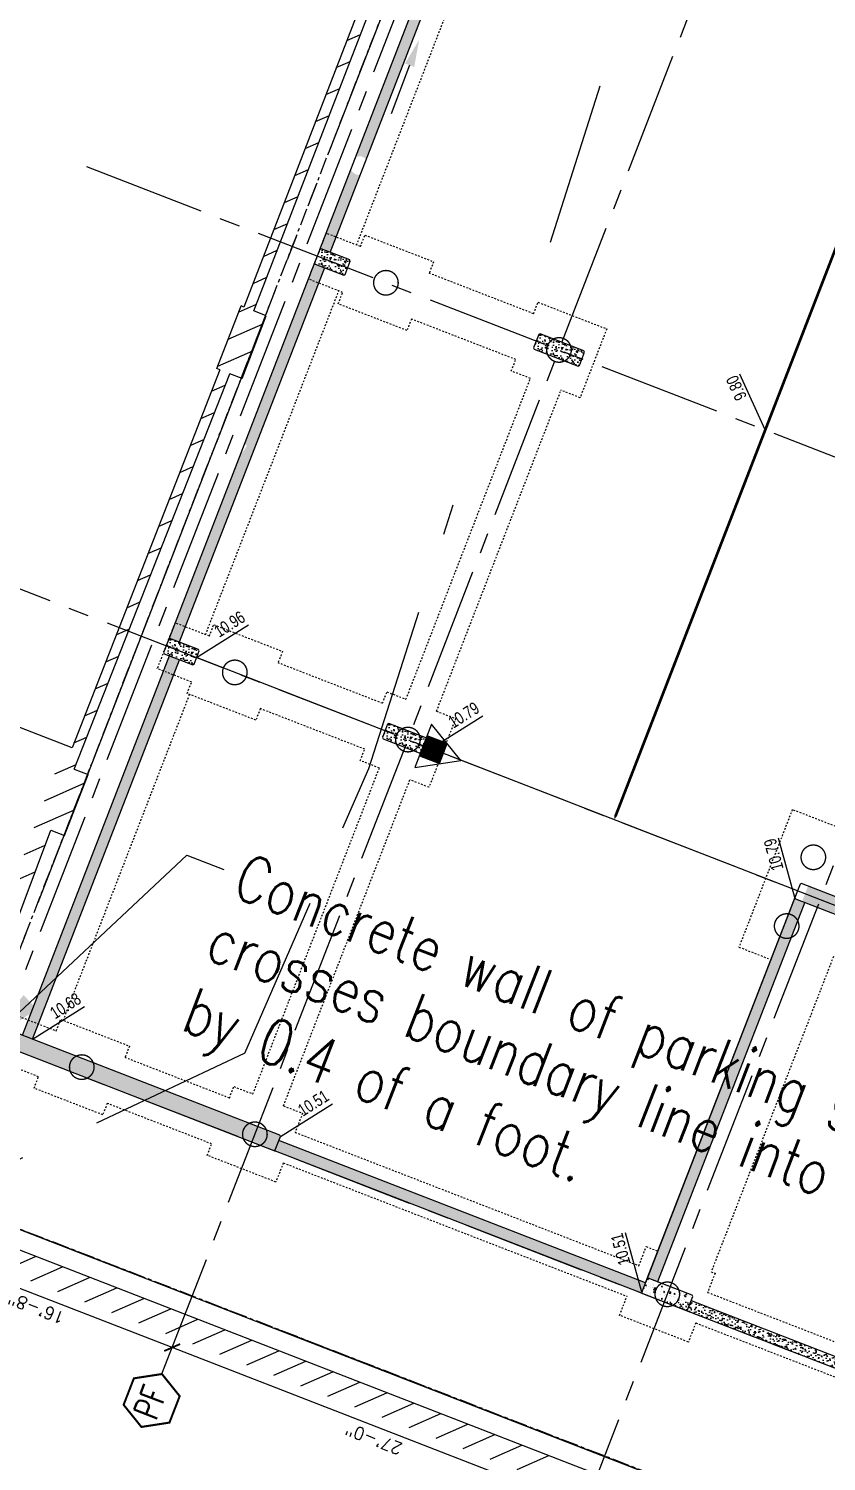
# Model space of a CAD drawing. Header units: feet. Extents: x 308 to 1449, y -4548 to -3843.
# Drawn here: x 829.9 to 878.6, y -4497.5 to -4410.1 of the extents above; entities that cross this region are included whole.
import ezdxf

# ---------------------------------------------------------------- set-up
doc = ezdxf.new("R2010")
doc.units = ezdxf.units.FT
doc.header["$LTSCALE"] = 10
doc.header["$MEASUREMENT"] = 0
for name, pattern in [('CENTER', [2, 1.25, -0.25, 0.25, -0.25]), ('CENTER2', [1.125, 0.75, -0.125, 0.125, -0.125]), ('DASHEDX2', [1.5, 1, -0.5]), ('HIDDEN', [0.375, 0.25, -0.125]), ('HIDDEN2', [0.1875, 0.125, -0.0625]), ('XSITE-EXST$0$PL', [4.9, 1, -0.2, 0.15, -0.2, 0.15, -0.2, 3])]:
    doc.linetypes.add(name, pattern=pattern)
doc.layers.get('0').update_dxf_attribs({"linetype": 'CONTINUOUS'})
doc.layers.add('alta hide', color=16, linetype='CONTINUOUS', plot=False)
for name, color, linetype in [('auger pile', 1, 'CONTINUOUS'), ('conc. wall', 7, 'CONTINUOUS'), ('GRID', 30, 'CENTER2'), ('HATCH', 8, 'CONTINUOUS'), ('Mat Footing Dewatering Pump', 80, 'CONTINUOUS'), ('p-ftg.', 4, 'HIDDEN2'), ('PL 1098 Red', 3, 'CONTINUOUS'), ('property line', 6, 'CENTER'), ('slabedge', 6, 'CONTINUOUS'), ('SLN', 6, 'CONTINUOUS'), ('TB', 5, 'DASHEDX2'), ('XSITE-EXST$0$PL', 3, 'XSITE-EXST$0$PL')]:
    doc.layers.add(name, color=color, linetype=linetype)
doc.styles.add('dimwall', font='arial.ttf', dxfattribs={"width": 0.75, "height": 9})
doc.styles.add('STAN', font='ROMANS.SHX', dxfattribs={"width": 0.8})
doc.styles.get("Standard").update_dxf_attribs({"font": 'ROMANS.SHX'})
doc.dimstyles.get("Standard").update_dxf_attribs({"dimtxt": 0.18, "dimasz": 0.18, "dimexe": 0.18, "dimexo": 0.0625, "dimgap": 0.09, "dimtad": 0, "dimtih": 1, "dimtoh": 1, "dimdec": 4, "dimzin": 0, "dimdsep": 46, "dimtxsty": 'Standard', "dimcen": 0.09, "dimaunit": 1, "dimadec": 4, "dimazin": 0, "dimtfac": 1, "dimtdec": 4, "dimtofl": 0, "dimtmove": 0, "dimatfit": 3, "dimfxl": 1, "dimtolj": 1, "dimtzin": 0, "dimarcsym": 0})
pattern_1 = [(50, (1448.896, 3235.727), (7.172602, -0.627521), [0.75, -8.25]), (355, (1448.896, 3235.727), (-1.387513, 7.521921), [0.6, -6.6]), (100.4514, (1449.4935, 3235.675), (5.785094, 6.894395), [0.637402, -7.011421]), (46.1842, (1448.896, 3237.727), (10.67241, -1.65519), [1.125, -12.375]), (96.6356, (1449.785, 3237.589), (9.346627, 9.74118), [0.956103, -10.51713]), (351.1842, (1448.896, 3237.727), (9.34662, 9.741186), [0.9, -9.9]), (21, (1449.896, 3237.227), (5.96907, -4.026189), [0.75, -8.25]), (326, (1449.896, 3237.227), (2.433153, 7.2515), [0.6, -6.6]), (71.4514, (1450.393, 3236.8916), (8.402226, 3.225305), [0.637402, -7.011421]), (37.5, (1448.8958, 3235.727), (0.1215986, 3.3289385), [0, -6.52, 0, -6.7, 0, -6.625]), (7.5, (1448.8958, 3235.727), (2.6306954, 3.944117), [0, -3.82, 0, -6.37, 0, -2.525]), (327.5, (1446.6658, 3235.727), (5.3382244, -0.2255487), [0, -2.5, 0, -7.8, 0, -10.35]), (317.5, (1445.6658, 3235.727), (5.831862, 1.00105), [0, -3.25, 0, -5.18, 0, -7.35])]
pattern_2 = [(50, (1448.896, 3240.727), (7.172602, -0.627521), [0.75, -8.25]), (355, (1448.896, 3240.727), (-1.387513, 7.52192), [0.6, -6.6]), (100.4514, (1449.4935, 3240.675), (5.785094, 6.894395), [0.637402, -7.01142]), (46.1842, (1448.896, 3242.727), (10.67241, -1.65519), [1.125, -12.375]), (96.6356, (1449.785, 3242.589), (9.34663, 9.74118), [0.9561, -10.51713]), (351.1842, (1448.896, 3242.727), (9.34662, 9.741186), [0.9, -9.9]), (21, (1449.896, 3242.227), (5.96907, -4.026189), [0.75, -8.25]), (326, (1449.896, 3242.227), (2.433153, 7.2515), [0.6, -6.6]), (71.4514, (1450.393, 3241.8916), (8.402226, 3.225305), [0.637402, -7.01142]), (37.5, (1448.8958, 3240.727), (0.1215986, 3.3289385), [0, -6.52, 0, -6.7, 0, -6.625]), (7.5, (1448.8958, 3240.727), (2.6306954, 3.944117), [0, -3.82, 0, -6.37, 0, -2.525]), (327.5, (1446.6658, 3240.727), (5.3382244, -0.2255487), [0, -2.5, 0, -7.8, 0, -10.35]), (317.5, (1445.6658, 3240.727), (5.831862, 1.00105), [0, -3.25, 0, -5.18, 0, -7.35])]

# ---------------------------------------------------------------- blocks, each defined once
blk = doc.blocks.new('A$C5F951A37')
at = {"layer": 'XSITE-EXST$0$PL'}
blk.add_lwpolyline([(85.959, 148.104), (254.944, 149.579), (254.944, -256.561), (123.904, -256.561), (123.904, -64.081), (2.904, -64.081), (2.904, -60.391), (-31.306, -60.391, 0.219201), (-17.868, -12.027, 0.064813), (-28.942, 25.081), (49.332, 73.425, 0.263278), (80.172, 129.521), (80.092, 136.021, -0.236377), (85.959, 148.104)], format="xyb", dxfattribs=at)
blk = doc.blocks.new('A$C54E400CE')
at = {"linetype": 'HIDDEN', "rotation": 338.8}
blk.add_blockref('A$C5F951A37', (51.026, 331.392), dxfattribs=at)
blk = doc.blocks.new('_ArchTick')
at = {"color": 0, "linetype": 'ByBlock', "const_width": 0.15}
blk.add_lwpolyline([(-0.5, -0.5), (0.5, 0.5)], dxfattribs=at)
blk = doc.blocks.new('A$C2A3944E8')
at = {"layer": 'conc. wall'}
h = blk.add_hatch(dxfattribs=at)
h.set_pattern_fill('AR-CONC', color=256, style=0)
h.set_pattern_definition([(50, (1448.896, 3235.053), (7.172602, -0.627521), [0.75, -8.25]), (355, (1448.896, 3235.053), (-1.387513, 7.521921), [0.6, -6.6]), (100.4514, (1449.4935, 3235.001), (5.785094, 6.894395), [0.637402, -7.01142]), (46.1842, (1448.896, 3237.053), (10.67241, -1.65519), [1.125, -12.375]), (96.6356, (1449.785, 3236.915), (9.346627, 9.74118), [0.956103, -10.51713]), (351.1842, (1448.896, 3237.053), (9.34662, 9.741186), [0.9, -9.9]), (21, (1449.896, 3236.553), (5.96907, -4.026189), [0.75, -8.25]), (326, (1449.896, 3236.553), (2.433153, 7.2515), [0.6, -6.6]), (71.4514, (1450.393, 3236.2175), (8.402226, 3.225305), [0.637402, -7.01142]), (37.5, (1448.8958, 3235.053), (0.1215986, 3.3289385), [0, -6.52, 0, -6.7, 0, -6.625]), (7.5, (1448.8958, 3235.053), (2.6306954, 3.944117), [0, -3.82, 0, -6.37, 0, -2.525]), (327.5, (1446.6658, 3235.053), (5.3382244, -0.2255487), [0, -2.5, 0, -7.8, 0, -10.35]), (317.5, (1445.6658, 3235.053), (5.831862, 1.00105), [0, -3.25, 0, -5.18, 0, -7.35])])
h.paths.add_polyline_path([(236.702481, 1752.838354), (235.952481, 1753.588354), (225.452481, 1753.588354), (224.702481, 1752.838354), (224.702481, 1696.296558, -0.3819660113), (236.702481, 1696.296558)])
h.paths.add_polyline_path([(236.702481, 1696.296558, 0.3819660113), (224.702481, 1696.296558), (224.702481, 1682.88015, 0.3819660113), (236.702481, 1682.88015)])
h.paths.add_polyline_path([(236.702481, 1682.88015, -0.3819660113), (224.702481, 1682.88015), (224.702481, 1560.296558, -0.3819660113), (236.702481, 1560.296558)])
h.paths.add_polyline_path([(236.702481, 1560.296558, 0.3819660113), (224.702481, 1560.296558), (224.702481, 1553.588354), (236.702481, 1553.588354)])
h.paths.add_polyline_path([(236.702481, 1553.588354), (224.702481, 1553.588354), (224.702481, 1546.88015, 0.3819660113), (236.702481, 1546.88015)])
h.paths.add_polyline_path([(236.702481, 1546.88015, -0.3819660113), (224.702481, 1546.88015), (224.702481, 1536.338354), (225.452481, 1535.588354), (235.952481, 1535.588354), (236.702481, 1536.338354)])
h = blk.add_hatch(dxfattribs=at)
h.set_pattern_fill('AR-CONC', color=256, style=0)
h.set_pattern_definition([(50, (-94.641, 4457.727), (7.172602, -0.627521), [0.75, -8.25]), (355, (-94.641, 4457.727), (-1.387513, 7.521921), [0.6, -6.6]), (100.4514, (-94.0434, 4457.675), (5.785094, 6.894395), [0.637402, -7.011421]), (46.1842, (-94.641, 4459.727), (10.67241, -1.65519), [1.125, -12.375]), (96.6356, (-93.752, 4459.589), (9.346627, 9.74118), [0.956103, -10.51713]), (351.1842, (-94.641, 4459.727), (9.34662, 9.741186), [0.9, -9.9]), (21, (-93.641, 4459.227), (5.96907, -4.026189), [0.75, -8.25]), (326, (-93.641, 4459.227), (2.433153, 7.2515), [0.6, -6.6]), (71.4514, (-93.144, 4458.8916), (8.402226, 3.225305), [0.637402, -7.011421]), (37.5, (-94.6411, 4457.727), (0.1215986, 3.3289385), [0, -6.52, 0, -6.7, 0, -6.625]), (7.5, (-94.641, 4457.727), (2.6306954, 3.944117), [0, -3.82, 0, -6.37, 0, -2.525]), (327.5, (-96.8711, 4457.727), (5.3382244, -0.2255487), [0, -2.5, 0, -7.8, 0, -10.35]), (317.5, (-97.871, 4457.727), (5.831862, 1.00105), [0, -3.25, 0, -5.18, 0, -7.35])])
h.paths.add_polyline_path([(540.702481, 1744.262432), (535.452481, 1744.262432), (534.702481, 1743.512432), (534.702481, 1726.262432), (540.702481, 1726.262432)])
h.paths.add_polyline_path([(546.702481, 1743.512432), (545.952481, 1744.262432), (540.702481, 1744.262432), (540.702481, 1726.262432), (546.702481, 1726.262432)])
h.paths.add_polyline_path([(535.452481, 1720.262432), (540.702481, 1720.262432), (540.702481, 1726.262432), (534.702481, 1726.262432), (534.702481, 1721.012432)])
h.paths.add_polyline_path([(540.702481, 1720.262432), (545.952481, 1720.262432), (546.702481, 1721.012432), (546.702481, 1726.262432), (540.702481, 1726.262432)])
h = blk.add_hatch(dxfattribs=at)
h.set_pattern_fill('AR-CONC', color=256, style=0)
h.set_pattern_definition(pattern_2)
h.paths.add_polyline_path([(558.702481, 1744.262432), (546.702481, 1744.262432), (546.702481, 1736.262432), (558.702481, 1736.262432)])
h.paths.add_polyline_path([(623.025031, 1744.262432), (558.702481, 1744.262432), (558.702481, 1736.262432), (623.025031, 1736.262432)])
h.paths.add_polyline_path([(698.921448, 1742.16575, -0.1136894478), (691.002259, 1744.262432), (623.025031, 1744.262432), (623.025031, 1736.262432), (698.921448, 1736.262432)])
h.paths.add_polyline_path([(840.702481, 1744.262432), (698.921448, 1744.262432), (698.921448, 1736.262432), (840.702481, 1736.262432)])
h.paths.add_polyline_path([(621.21888, 1725.792264), (621.21888, 1747.104907), (607.424201, 1747.104907), (607.424201, 1725.792264)], flags=9)
h = blk.add_hatch(dxfattribs=at)
h.set_pattern_fill('AR-CONC', color=256, style=0)
h.set_pattern_definition([(50, (211.359, 4467.727), (7.172602, -0.627521), [0.75, -8.25]), (355, (211.359, 4467.727), (-1.387513, 7.521921), [0.6, -6.6]), (100.4514, (211.9566, 4467.675), (5.785094, 6.894395), [0.637402, -7.011421]), (46.1842, (211.359, 4469.727), (10.67241, -1.65519), [1.125, -12.375]), (96.6356, (212.248, 4469.589), (9.346627, 9.74118), [0.956103, -10.51713]), (351.1842, (211.359, 4469.727), (9.34662, 9.741186), [0.9, -9.9]), (21, (212.359, 4469.227), (5.96907, -4.026189), [0.75, -8.25]), (326, (212.359, 4469.227), (2.433153, 7.2515), [0.6, -6.6]), (71.4514, (212.856, 4468.8916), (8.402226, 3.225305), [0.637402, -7.011421]), (37.5, (211.3589, 4467.727), (0.1215986, 3.3289385), [0, -6.52, 0, -6.7, 0, -6.625]), (7.5, (211.359, 4467.727), (2.6306954, 3.944117), [0, -3.82, 0, -6.37, 0, -2.525]), (327.5, (209.1289, 4467.727), (5.3382244, -0.2255487), [0, -2.5, 0, -7.8, 0, -10.35]), (317.5, (208.129, 4467.727), (5.831862, 1.00105), [0, -3.25, 0, -5.18, 0, -7.35])])
h.paths.add_polyline_path([(840.702481, 1721.012432), (841.452481, 1720.262432), (846.702481, 1720.262432), (846.702481, 1736.262432), (840.702481, 1736.262432)])
h.paths.add_polyline_path([(846.702481, 1720.262432), (851.952481, 1720.262432), (852.702481, 1721.012432), (852.702481, 1736.262432), (846.702481, 1736.262432)])
h.paths.add_polyline_path([(851.952481, 1744.262432), (846.702481, 1744.262432), (846.702481, 1736.262432), (852.702481, 1736.262432), (852.702481, 1743.512432)])
h.paths.add_polyline_path([(841.452481, 1744.262432), (840.702481, 1743.512432), (840.702481, 1736.262432), (846.702481, 1736.262432), (846.702481, 1744.262432)])
h = blk.add_hatch(dxfattribs=at)
h.set_pattern_fill('AR-CONC', color=256, style=0)
h.set_pattern_definition(pattern_2)
h.paths.add_polyline_path([(864.702481, 1744.262432), (852.702481, 1744.262432), (852.702481, 1736.262432), (864.702481, 1736.262432)])
h.paths.add_polyline_path([(1146.702481, 1744.262432), (1134.702481, 1744.262432), (1134.702481, 1736.262432), (1146.702481, 1736.262432)])
edge = h.paths.add_edge_path()
edge.add_arc((919.664078, 1739.37313), 6.870658, 134.633077288, 206.920334187)
edge.add_line((913.537945, 1736.262432), (864.702481, 1736.262432))
edge.add_line((864.702481, 1736.262432), (864.702481, 1744.262432))
edge.add_line((864.702481, 1744.262432), (914.837001, 1744.262432))
edge = h.paths.add_edge_path()
edge.add_arc((919.664078, 1739.37313), 6.870658, 333.079665813, 405.366922712)
edge.add_line((924.491154, 1744.262432), (1134.702481, 1744.262432))
edge.add_line((1134.702481, 1744.262432), (1134.702481, 1736.262432))
edge.add_line((1134.702481, 1736.262432), (925.79021, 1736.262432))
h = blk.add_hatch(dxfattribs=at)
h.set_pattern_fill('AR-CONC', color=256, style=0)
h.set_pattern_definition(pattern_1)
h.paths.add_polyline_path([(248.702481, 1731.262432), (248.702481, 1739.262432), (236.702481, 1739.262432), (236.702481, 1731.262432)])
h.paths.add_polyline_path([(522.702481, 1731.262432), (522.702481, 1739.262432), (248.702481, 1739.262432), (248.702481, 1731.262432)])
h.paths.add_polyline_path([(534.702481, 1731.262432), (534.702481, 1739.262432), (522.702481, 1739.262432), (522.702481, 1731.262432)])
h = blk.add_hatch(dxfattribs=at)
h.set_pattern_fill('AR-CONC', color=256, style=0)
h.set_pattern_definition([(50, (-94.641, 4285.727), (7.172602, -0.627521), [0.75, -8.25]), (355, (-94.641, 4285.727), (-1.387513, 7.521921), [0.6, -6.6]), (100.4514, (-94.0434, 4285.675), (5.785094, 6.894395), [0.637402, -7.011421]), (46.1842, (-94.641, 4287.727), (10.67241, -1.65519), [1.125, -12.375]), (96.6356, (-93.752, 4287.589), (9.346627, 9.74118), [0.956103, -10.51713]), (351.1842, (-94.641, 4287.727), (9.34662, 9.741186), [0.9, -9.9]), (21, (-93.641, 4287.227), (5.96907, -4.026189), [0.75, -8.25]), (326, (-93.641, 4287.227), (2.433153, 7.2515), [0.6, -6.6]), (71.4514, (-93.144, 4286.8916), (8.402226, 3.225305), [0.637402, -7.011421]), (37.5, (-94.6411, 4285.727), (0.1215986, 3.3289385), [0, -6.52, 0, -6.7, 0, -6.625]), (7.5, (-94.641, 4285.727), (2.6306954, 3.944117), [0, -3.82, 0, -6.37, 0, -2.525]), (327.5, (-96.8711, 4285.727), (5.3382244, -0.2255487), [0, -2.5, 0, -7.8, 0, -10.35]), (317.5, (-97.871, 4285.727), (5.831862, 1.00105), [0, -3.25, 0, -5.18, 0, -7.35])])
h.paths.add_polyline_path([(540.702481, 1572.262432), (535.452481, 1572.262432), (534.702481, 1571.512432), (534.702481, 1554.262432), (540.702481, 1554.262432)])
h.paths.add_polyline_path([(546.702481, 1571.512432), (545.952481, 1572.262432), (540.702481, 1572.262432), (540.702481, 1554.262432), (546.702481, 1554.262432)])
h.paths.add_polyline_path([(546.702481, 1554.262432), (540.702481, 1554.262432), (540.702481, 1536.262432), (545.952481, 1536.262432), (546.702481, 1537.012432)])
h.paths.add_polyline_path([(540.702481, 1554.262432), (534.702481, 1554.262432), (534.702481, 1537.012432), (535.452481, 1536.262432), (540.702481, 1536.262432)])
h = blk.add_hatch(dxfattribs=at)
h.set_pattern_fill('AR-CONC', color=256, style=0)
h.set_pattern_definition([(50, (211.359, 4285.727), (7.172602, -0.627521), [0.75, -8.25]), (355, (211.359, 4285.727), (-1.387513, 7.521921), [0.6, -6.6]), (100.4514, (211.9566, 4285.675), (5.785094, 6.894395), [0.637402, -7.011421]), (46.1842, (211.359, 4287.727), (10.67241, -1.65519), [1.125, -12.375]), (96.6356, (212.248, 4287.589), (9.346627, 9.74118), [0.956103, -10.51713]), (351.1842, (211.359, 4287.727), (9.34662, 9.741186), [0.9, -9.9]), (21, (212.359, 4287.227), (5.96907, -4.026189), [0.75, -8.25]), (326, (212.359, 4287.227), (2.433153, 7.2515), [0.6, -6.6]), (71.4514, (212.856, 4286.8916), (8.402226, 3.225305), [0.637402, -7.011421]), (37.5, (211.3589, 4285.727), (0.1215986, 3.3289385), [0, -6.52, 0, -6.7, 0, -6.625]), (7.5, (211.359, 4285.727), (2.6306954, 3.944117), [0, -3.82, 0, -6.37, 0, -2.525]), (327.5, (209.1289, 4285.727), (5.3382244, -0.2255487), [0, -2.5, 0, -7.8, 0, -10.35]), (317.5, (208.129, 4285.727), (5.831862, 1.00105), [0, -3.25, 0, -5.18, 0, -7.35])])
h.paths.add_polyline_path([(846.702481, 1572.262432), (841.452481, 1572.262432), (840.702481, 1571.512432), (840.702481, 1554.262432), (846.702481, 1554.262432)])
h.paths.add_polyline_path([(852.702481, 1571.512432), (851.952481, 1572.262432), (846.702481, 1572.262432), (846.702481, 1554.262432), (852.702481, 1554.262432)])
h.paths.add_polyline_path([(852.702481, 1554.262432), (846.702481, 1554.262432), (846.702481, 1536.262432), (851.952481, 1536.262432), (852.702481, 1537.012432)])
h.paths.add_polyline_path([(846.702481, 1554.262432), (840.702481, 1554.262432), (840.702481, 1537.012432), (841.452481, 1536.262432), (846.702481, 1536.262432)])
h = blk.add_hatch(dxfattribs=at)
h.set_pattern_fill('AR-CONC', color=256, style=0)
h.set_pattern_definition(pattern_1)
h.paths.add_polyline_path([(232.702481, 1536.262432), (225.452481, 1536.262432), (224.702481, 1537.012432), (224.702481, 1430.778362), (232.702481, 1430.778362)])
h.paths.add_polyline_path([(224.702481, 1247.512432), (225.452481, 1248.262432), (232.702481, 1253.644074), (232.702481, 1430.778362), (224.702481, 1430.778362)])
h.paths.add_polyline_path([(225.452481, 1248.262432), (232.702481, 1248.262432), (232.702481, 1253.644074)], flags=17)
h = blk.add_hatch(dxfattribs=at)
h.set_pattern_fill('AR-CONC', color=256, style=0)
h.set_pattern_definition([(50, (-404.641, 3961.727), (7.172602, -0.627521), [0.75, -8.25]), (355, (-404.641, 3961.727), (-1.387513, 7.521921), [0.6, -6.6]), (100.4514, (-404.0434, 3961.675), (5.785094, 6.894395), [0.637402, -7.011421]), (46.1842, (-404.641, 3963.727), (10.67241, -1.65519), [1.125, -12.375]), (96.6356, (-403.752, 3963.589), (9.346627, 9.74118), [0.956103, -10.51713]), (351.1842, (-404.641, 3963.727), (9.34662, 9.741186), [0.9, -9.9]), (21, (-403.641, 3963.227), (5.96907, -4.026189), [0.75, -8.25]), (326, (-403.641, 3963.227), (2.433153, 7.2515), [0.6, -6.6]), (71.4514, (-403.144, 3962.8916), (8.402226, 3.225305), [0.637402, -7.011421]), (37.5, (-404.6411, 3961.727), (0.1215986, 3.3289385), [0, -6.52, 0, -6.7, 0, -6.625]), (7.5, (-404.641, 3961.727), (2.6306954, 3.944117), [0, -3.82, 0, -6.37, 0, -2.525]), (327.5, (-406.8711, 3961.727), (5.3382244, -0.2255487), [0, -2.5, 0, -7.8, 0, -10.35]), (317.5, (-407.871, 3961.727), (5.831862, 1.00105), [0, -3.25, 0, -5.18, 0, -7.35])])
h.paths.add_polyline_path([(230.702481, 1248.262432), (225.452481, 1248.262432), (224.702481, 1247.512432), (224.702481, 1230.262432), (230.702481, 1230.262432)])
h.paths.add_polyline_path([(236.702481, 1247.512432), (235.952481, 1248.262432), (230.702481, 1248.262432), (230.702481, 1230.262432), (236.702481, 1230.262432)])
h.paths.add_polyline_path([(236.702481, 1230.262432), (230.702481, 1230.262432), (230.702481, 1212.262432), (235.952481, 1212.262432), (236.702481, 1213.012432)])
h.paths.add_polyline_path([(230.702481, 1230.262432), (224.702481, 1230.262432), (224.702481, 1213.012432), (225.452481, 1212.262432), (230.702481, 1212.262432)])
h = blk.add_hatch(dxfattribs=at)
h.set_pattern_fill('AR-CONC', color=256, style=0)
h.set_pattern_definition(pattern_1)
h.paths.add_polyline_path([(257.702481, 1248.262432), (235.952481, 1248.262432), (236.702481, 1247.512432), (236.702481, 1240.262432), (257.702481, 1240.262432)])
h.paths.add_polyline_path([(504.927516, 1248.262432), (257.702481, 1248.262432), (257.702481, 1240.262432), (506.994277, 1240.262432, -0.2430799942)])
h.paths.add_polyline_path([(522.477445, 1248.262432), (504.927516, 1248.262432, 0.2430799942), (506.994277, 1240.262432), (520.410685, 1240.262432, 0.2430799942)])
h.paths.add_polyline_path([(534.702481, 1247.512432), (535.452481, 1248.262432), (522.477445, 1248.262432, -0.2430799942), (520.410685, 1240.262432), (534.702481, 1240.262432)])
h = blk.add_hatch(dxfattribs=at)
h.set_pattern_fill('AR-CONC', color=256, style=0)
h.set_pattern_definition([(50, (-94.641, 3235.727), (7.172602, -0.627521), [0.75, -8.25]), (355, (-94.641, 3235.727), (-1.387513, 7.521921), [0.6, -6.6]), (100.4514, (-94.0434, 3235.675), (5.785094, 6.894395), [0.637402, -7.011421]), (46.1842, (-94.641, 3237.727), (10.67241, -1.65519), [1.125, -12.375]), (96.6356, (-93.752, 3237.589), (9.346627, 9.74118), [0.956103, -10.51713]), (351.1842, (-94.641, 3237.727), (9.34662, 9.741186), [0.9, -9.9]), (21, (-93.641, 3237.227), (5.96907, -4.026189), [0.75, -8.25]), (326, (-93.641, 3237.227), (2.433153, 7.2515), [0.6, -6.6]), (71.4514, (-93.144, 3236.8916), (8.402226, 3.225305), [0.637402, -7.011421]), (37.5, (-94.6411, 3235.727), (0.1215986, 3.3289385), [0, -6.52, 0, -6.7, 0, -6.625]), (7.5, (-94.641, 3235.727), (2.6306954, 3.944117), [0, -3.82, 0, -6.37, 0, -2.525]), (327.5, (-96.8711, 3235.727), (5.3382244, -0.2255487), [0, -2.5, 0, -7.8, 0, -10.35]), (317.5, (-97.871, 3235.727), (5.831862, 1.00105), [0, -3.25, 0, -5.18, 0, -7.35])])
h.paths.add_polyline_path([(540.702481, 840.262432), (534.702481, 840.262432), (534.702481, 823.012432), (535.452481, 822.262432), (540.702481, 822.262432)])
h.paths.add_polyline_path([(546.702481, 840.262432), (540.702481, 840.262432), (540.702481, 822.262432), (545.952481, 822.262432), (546.702481, 823.012432)])
h.paths.add_polyline_path([(546.702481, 1032.262432), (540.702481, 1032.262432), (540.702481, 840.262432), (546.702481, 840.262432)])
h.paths.add_polyline_path([(540.702481, 1032.262432), (534.702481, 1032.262432), (534.702481, 840.262432), (540.702481, 840.262432)])
h.paths.add_polyline_path([(540.702481, 1224.262432), (534.702481, 1224.262432), (534.702481, 1032.262432), (540.702481, 1032.262432)])
h.paths.add_polyline_path([(546.702481, 1224.262432), (540.702481, 1224.262432), (540.702481, 1032.262432), (546.702481, 1032.262432)])
h.paths.add_polyline_path([(546.702481, 1241.512432), (545.952481, 1242.262432), (540.702481, 1242.262432), (540.702481, 1224.262432), (546.702481, 1224.262432)])
h.paths.add_polyline_path([(540.702481, 1242.262432), (535.452481, 1242.262432), (534.702481, 1241.512432), (534.702481, 1224.262432), (540.702481, 1224.262432)])
h = blk.add_hatch(dxfattribs=at)
h.set_pattern_fill('AR-CONC', color=256, style=0)
h.set_pattern_definition(pattern_1)
h.paths.add_polyline_path([(232.702481, 1130.556599), (224.702481, 1130.556599), (224.702481, 1051.512432), (225.452481, 1052.262432), (232.702481, 1052.262432)])
h.paths.add_polyline_path([(224.702481, 1130.556599), (232.702481, 1130.556599), (232.702481, 1212.262432), (225.452481, 1212.262432), (224.702481, 1213.012432)])
for p, q in [((63.229974, 1554.262432), (63.229974, 1754.262432)), ((63.229974, 1230.262432), (63.229974, 1554.262432))]:
    blk.add_line(p, q)
at = {"const_width": 1.5}
blk.add_lwpolyline([(11.258391, 1572.262432), (0.866086, 1554.262432), (11.258391, 1536.262432), (32.043, 1536.262432), (42.435305, 1554.262432), (32.043, 1572.262432)], close=True, dxfattribs=at)
at = {"layer": 'auger pile', "const_width": 1}
for points in [[(239.702481, 1690.262432, 1), (221.702481, 1690.262432, 1)], [(549.702481, 1690.262432, 1), (531.702481, 1690.262432, 1)], [(855.702481, 1690.262432, 1), (837.702481, 1690.262432, 1)], [(239.702481, 1554.262432, 1), (221.702481, 1554.262432, 1)], [(549.702481, 1554.262432, 1), (531.702481, 1554.262432, 1)], [(855.702481, 1554.262432, 1), (837.702481, 1554.262432, 1)], [(513.702481, 1255.262432, -1), (513.702481, 1237.262432, -1)], [(567.702481, 1255.262432, -1), (567.702481, 1237.262432, -1)], [(239.702481, 1230.262432, 1), (221.702481, 1230.262432, 1)]]:
    blk.add_lwpolyline(points, format="xyb", close=True, dxfattribs=at)
at = {"layer": 'conc. wall'}
for p, q in [((841.452481, 1744.262432), (545.952481, 1744.262432)), ((851.952481, 1744.262432), (1147.452481, 1744.262432)), ((236.702481, 1739.262432), (535.452481, 1739.262432)), ((236.702481, 1731.262432), (534.702481, 1731.262432)), ((840.702481, 1736.262432), (546.702481, 1736.262432)), ((852.702481, 1736.262432), (1146.702481, 1736.262432)), ((224.702481, 1247.512432), (224.702481, 1537.012432)), ((232.702481, 1248.262432), (232.702481, 1536.262432)), ((535.452481, 1248.262432), (235.952481, 1248.262432)), ((534.702481, 1240.262432), (236.702481, 1240.262432)), ((224.702481, 1213.012432), (224.702481, 1051.512432)), ((232.702481, 1212.262432), (232.702481, 1052.262432))]:
    blk.add_line(p, q, dxfattribs=at)
for points in [[(235.952481, 1754.262432), (225.452481, 1754.262432), (224.702481, 1753.512432), (224.702481, 1537.012432), (225.452481, 1536.262432), (235.952481, 1536.262432), (236.702481, 1537.012432), (236.702481, 1753.512432)], [(534.702481, 1743.512432), (534.702481, 1721.012432), (535.452481, 1720.262432), (545.952481, 1720.262432), (546.702481, 1721.012432), (546.702481, 1743.512432), (545.952481, 1744.262432), (535.452481, 1744.262432)], [(840.702481, 1743.512432), (840.702481, 1721.012432), (841.452481, 1720.262432), (851.952481, 1720.262432), (852.702481, 1721.012432), (852.702481, 1743.512432), (851.952481, 1744.262432), (841.452481, 1744.262432)], [(534.702481, 1571.512432), (534.702481, 1537.012432), (535.452481, 1536.262432), (545.952481, 1536.262432), (546.702481, 1537.012432), (546.702481, 1571.512432), (545.952481, 1572.262432), (535.452481, 1572.262432)], [(840.702481, 1571.512432), (840.702481, 1537.012432), (841.452481, 1536.262432), (851.952481, 1536.262432), (852.702481, 1537.012432), (852.702481, 1571.512432), (851.952481, 1572.262432), (841.452481, 1572.262432)], [(224.702481, 1247.512432), (224.702481, 1213.012432), (225.452481, 1212.262432), (235.952481, 1212.262432), (236.702481, 1213.012432), (236.702481, 1247.512432), (235.952481, 1248.262432), (225.452481, 1248.262432)], [(546.702481, 817.012432), (546.702481, 1247.512432), (545.952481, 1248.262432), (535.452481, 1248.262432), (534.702481, 1247.512432), (534.702481, 817.012432), (535.452481, 816.262432), (545.952481, 816.262432)]]:
    blk.add_lwpolyline(points, close=True, dxfattribs=at)
at = {"layer": 'p-ftg.'}
for p, q in [((212.702481, 1717.262432), (212.702481, 1754.262432)), ((522.702481, 1717.262432), (522.702481, 1744.262432)), ((558.702481, 1744.262432), (522.702481, 1744.262432)), ((558.702481, 1717.262432), (558.702481, 1744.262432)), ((828.702481, 1717.262432), (828.702481, 1744.262432)), ((864.702481, 1744.262432), (828.702481, 1744.262432)), ((864.702481, 1717.262432), (864.702481, 1744.262432)), ((257.702481, 1715.262432), (513.702481, 1715.262432)), ((558.702481, 1720.262432), (828.702481, 1720.262432)), ((864.702481, 1720.262432), (1134.702481, 1720.262432)), ((212.702481, 1581.262432), (212.702481, 1663.262432)), ((248.702481, 1581.262432), (248.702481, 1663.262432)), ((522.702481, 1581.262432), (522.702481, 1663.262432)), ((558.702481, 1581.262432), (558.702481, 1663.262432)), ((828.702481, 1581.262432), (828.702481, 1663.262432)), ((864.702481, 1581.262432), (864.702481, 1663.262432)), ((257.702481, 1566.262432), (513.702481, 1566.262432)), ((567.702481, 1566.262432), (819.702481, 1566.262432)), ((257.702481, 1542.262432), (513.702481, 1542.262432)), ((567.702481, 1542.262432), (819.702481, 1542.262432)), ((218.702481, 1527.262432), (218.702481, 1257.262432)), ((242.702481, 1527.262432), (242.702481, 1257.262432)), ((594.702481, 1273.262432), (486.702481, 1273.262432)), ((486.702481, 1273.262432), (486.702481, 1248.262432)), ((594.702481, 1239.189753), (594.702481, 1273.262432)), ((218.702481, 1203.262432), (218.702481, 1059.262432)), ((242.702481, 1203.262432), (242.702481, 1059.262432)), ((505.224099, 1206.262432), (257.702481, 1206.262432))]:
    blk.add_line(p, q, dxfattribs=at)
for points in [[(212.702481, 1754.262432), (248.702481, 1754.262432), (248.702481, 1717.262432), (257.702481, 1717.262432), (257.702481, 1663.262432), (248.702481, 1663.262432)], [(212.702481, 1663.262432), (203.702481, 1663.262432), (203.702481, 1717.262432), (212.702481, 1717.262432)], [(513.702481, 1663.262432), (513.702481, 1717.262432), (522.702481, 1717.262432)], [(558.702481, 1717.262432), (567.702481, 1717.262432), (567.702481, 1663.262432), (558.702481, 1663.262432)], [(819.702481, 1663.262432), (819.702481, 1717.262432), (828.702481, 1717.262432)], [(864.702481, 1717.262432), (873.702481, 1717.262432), (873.702481, 1663.262432), (864.702481, 1663.262432)], [(522.702481, 1663.262432), (513.702481, 1663.262432)], [(828.702481, 1663.262432), (819.702481, 1663.262432)], [(218.702481, 1527.262432), (203.702481, 1527.262432), (203.702481, 1581.262432), (212.702481, 1581.262432)], [(248.702481, 1581.262432), (257.702481, 1581.262432), (257.702481, 1566.262432)], [(513.702481, 1581.262432), (522.702481, 1581.262432)], [(513.702481, 1566.262432), (513.702481, 1581.262432)], [(558.702481, 1581.262432), (567.702481, 1581.262432), (567.702481, 1566.262432)], [(819.702481, 1581.262432), (828.702481, 1581.262432)], [(864.702481, 1581.262432), (873.702481, 1581.262432), (873.702481, 1527.262432), (819.702481, 1527.262432), (819.702481, 1542.262432)], [(819.702481, 1566.262432), (819.702481, 1581.262432)], [(257.702481, 1542.262432), (257.702481, 1527.262432), (242.702481, 1527.262432)], [(567.702481, 1542.262432), (567.702481, 1527.262432), (513.702481, 1527.262432), (513.702481, 1542.262432)], [(218.702481, 1203.262432), (203.702481, 1203.262432), (203.702481, 1257.262432), (218.702481, 1257.262432)], [(242.702481, 1257.262432), (257.702481, 1257.262432), (257.702481, 1248.262432)], [(257.702481, 1206.262432), (257.702481, 1203.262432), (242.702481, 1203.262432)]]:
    blk.add_lwpolyline(points, dxfattribs=at)
at = {"layer": 'property line'}
for p, q in [((103.702481, 1763.762432), (2413.452481, 1763.762432)), ((103.702481, 191.262432), (103.702481, 1763.762432))]:
    blk.add_line(p, q, dxfattribs=at)
at = {"layer": 'slabedge'}
for p, q in [((236.702481, 1731.262432), (272.821163, 1704.4517)), ((540.702481, 1572.262432), (540.702481, 1720.262432)), ((540.702481, 1720.262432), (576.821163, 1693.4517)), ((235.952481, 1536.262432), (272.071163, 1509.4517)), ((540.702481, 1248.262432), (540.702481, 1536.262432)), ((540.702481, 1536.262432), (576.821163, 1509.4517)), ((846.702481, 1392.262432), (878.12957, 1424.44492)), ((225.452481, 1248.262432), (261.571163, 1275.073164)), ((535.452481, 1248.262432), (571.571163, 1275.073164)), ((540.702481, 1248.262432), (232.702481, 1248.262432))]:
    blk.add_line(p, q, dxfattribs=at)
blk.add_lwpolyline([(540.702481, 1392.262432, 0, 12, 0), (560.041431, 1392.262432, 2, 2, 0), (1866.702481, 1392.262432, 2, 2, 0)], format="xyseb", dxfattribs=at)
at = {"xscale": 9, "yscale": 9, "zscale": 9, "rotation": 90}
blk.add_blockref('_ArchTick', (63.229974, 1554.262432), dxfattribs=at)
at = {"width": 0.77292}
blk.add_text('PF', height=18, dxfattribs=at).set_placement((8.41105, 1545.678638))
at = {"char_height": 9, "attachment_point": 5, "rotation": 90}
for s, insert in [('\\A1;16\'-8"', (54.134817, 1657.262432)), ('\\A1;27\'-0"', (54.134817, 1392.262432))]:
    blk.add_mtext(s, dxfattribs=dict(at, insert=insert))
at = {"layer": 'slabedge', "style": 'dimwall', "width": 0.75}
for s, rotation, p in [('10.68', 323.659892522, (256.106932, 1721.040307)), ('10.96', 323.659892522, (560.106932, 1710.040307)), ('10.51', 323.659892522, (255.356932, 1526.040307)), ('10.79', 323.659892522, (560.106932, 1526.040307)), ('9.80', 45.926608524, (864.512002, 1413.365591)), ('10.51', 36.340107478, (242.185702, 1263.489694)), ('10.79', 36.340107478, (552.185702, 1263.489694))]:
    blk.add_text(s, height=9, rotation=rotation, dxfattribs=at).set_placement(p)

msp = doc.modelspace()

# ---------------------------------------------------------------- hatches: boundary and pattern name
h = msp.add_hatch()
h.set_pattern_fill('ANSI31', color=256, scale=0.283465, angle=-111.20398, style=0)
h.set_pattern_definition([(293.796024, (797.9519, -4398.28407), (0.032420822, 0.014296599), [])])
h.paths.add_polyline_path([(855.495, -4453.69), (854.272, -4453.216), (853.797, -4454.438), (855.02, -4454.913)])

# ---------------------------------------------------------------- linework, layer by layer
msp.add_line((853.203, -4412.297, -0.03), (852.084, -4415.266, -0.03))
for points in [[(854.547, -4452.506), (853.522, -4455.148), (856.323, -4454.715)], [(855.495, -4453.69), (854.272, -4453.216), (853.797, -4454.438), (855.02, -4454.913)]]:
    msp.add_lwpolyline(points, close=True)
msp.add_solid([(853.483, -4412.403, -0.03), (852.922, -4412.191, -0.03), (853.783, -4410.757, -0.03)])
at = {"layer": 'GRID'}
for p, q in [((822.545, -4486.13), (940.12, -4183.002)), ((838.084, -4492.157), (955.659, -4189.03)), ((863.256, -4501.921), (980.832, -4198.793)), ((833.47, -4418.48), (979.354, -4475.065)), ((824.248, -4442.255), (970.133, -4498.839)), ((814.725, -4466.807), (960.609, -4523.392))]:
    msp.add_line(p, q, dxfattribs=at)
at = {"layer": 'HATCH'}
for p, q in [((849.361, -4410.799), (850.21, -4410.424)), ((848.727, -4412.444), (849.574, -4412.071)), ((848.092, -4414.09), (848.939, -4413.717)), ((847.458, -4415.735), (848.303, -4415.363)), ((846.824, -4417.381), (847.668, -4417.009)), ((846.189, -4419.026), (847.032, -4418.655)), ((845.555, -4420.672), (846.397, -4420.301)), ((844.92, -4422.318), (845.761, -4421.947)), ((844.286, -4423.963), (845.126, -4423.593)), ((843.652, -4425.609), (844.49, -4425.239)), ((842.767, -4427.365), (843.854, -4426.885)), ((842.129, -4429.012), (844.256, -4428.074)), ((841.491, -4430.659), (843.624, -4429.719)), ((841.105, -4432.195), (841.941, -4431.827)), ((842.923, -4431.394), (842.992, -4431.364)), ((840.46, -4433.846), (841.292, -4433.479)), ((839.814, -4435.496), (840.643, -4435.131)), ((839.169, -4437.146), (839.993, -4436.783)), ((838.523, -4438.797), (839.344, -4438.435)), ((837.878, -4440.447), (838.694, -4440.088)), ((837.233, -4442.098), (838.045, -4441.74)), ((836.587, -4443.748), (837.395, -4443.392)), ((835.942, -4445.399), (836.746, -4445.044)), ((835.296, -4447.049), (836.097, -4446.696)), ((834.651, -4448.7), (835.447, -4448.349)), ((834.006, -4450.35), (834.798, -4450.001)), ((833.36, -4452), (834.148, -4451.653)), ((832.715, -4453.651), (833.499, -4453.305)), ((831.55, -4455.53), (832.849, -4454.958)), ((830.914, -4457.176), (833.375, -4456.092)), ((830.295, -4458.815), (832.742, -4457.737)), ((829.682, -4460.451), (830.961, -4459.888)), ((829.068, -4462.088), (830.348, -4461.524))]:
    msp.add_line(p, q, dxfattribs=at)
at = {"layer": 'HATCH', "linetype": 'Continuous'}
for p, q in [((828.434, -4485.841, 5.3), (830.376, -4484.985, 5.3)), ((830.083, -4486.481, 5.3), (832.025, -4485.625, 5.3)), ((831.732, -4487.12, 5.3), (833.673, -4486.264, 5.3)), ((833.38, -4487.759, 5.3), (835.322, -4486.904, 5.3)), ((835.029, -4488.399, 5.3), (836.971, -4487.543, 5.3)), ((836.678, -4489.038, 5.3), (838.62, -4488.182, 5.3)), ((838.326, -4489.678, 5.3), (840.268, -4488.822, 5.3)), ((839.975, -4490.317, 5.3), (841.917, -4489.461, 5.3)), ((841.624, -4490.956, 5.3), (843.566, -4490.101, 5.3)), ((843.272, -4491.596, 5.3), (845.214, -4490.74, 5.3)), ((844.921, -4492.235, 5.3), (846.863, -4491.38, 5.3)), ((846.57, -4492.875, 5.3), (848.512, -4492.019, 5.3)), ((848.219, -4493.514, 5.3), (850.16, -4492.658, 5.3)), ((849.867, -4494.154, 5.3), (851.809, -4493.298, 5.3)), ((851.516, -4494.793, 5.3), (853.458, -4493.937, 5.3)), ((853.165, -4495.432, 5.3), (855.106, -4494.577, 5.3)), ((854.813, -4496.072, 5.3), (856.755, -4495.216, 5.3)), ((856.462, -4496.711, 5.3), (858.404, -4495.856, 5.3)), ((858.111, -4497.351, 5.3), (860.052, -4496.495, 5.3)), ((859.759, -4497.99, 5.3), (861.701, -4497.134, 5.3))]:
    msp.add_line(p, q, dxfattribs=at)
at = {"layer": 'PL 1098 Red'}
msp.add_line((823.653, -4481.111), (945.824, -4528.498), dxfattribs=at)
at = {"layer": 'SLN'}
for p, q in [((852.424, -4402.854, 5.449), (843.092, -4427.06, 5.449)), ((843.696, -4427.295, -0.625), (853.04, -4403.094, -0.001)), ((841.43, -4430.814, 5.449), (842.912, -4426.99, 10.428)), ((843.092, -4427.06, 3.93), (842.912, -4426.99, 5.125)), ((842.973, -4431.414, -4.769), (844.444, -4427.586, -5.026)), ((844.444, -4427.586, -5.026), (843.696, -4427.295, -0.073)), ((841.617, -4430.887, 5.449), (832.599, -4453.946, 5.492)), ((832.735, -4455.248, 0.001), (842.219, -4431.121, -0.722)), ((841.617, -4430.887, 4.215), (841.43, -4430.814, 5.449)), ((842.973, -4431.414, -4.769), (842.219, -4431.121, 0.226)), ((832.599, -4453.946, 5.492), (823.892, -4450.589, 5.492)), ((832.143, -4459.297, 5.021), (833.574, -4455.574, 5.12)), ((832.735, -4455.248, -5.556), (833.574, -4455.574)), ((827.278, -4469.712, -0.039), (831.305, -4458.971, -5.553)), ((831.305, -4458.971, -5.553), (832.143, -4459.297)), ((874.98, -4502.284, 5.3), (803.597, -4474.6, 5.3))]:
    msp.add_line(p, q, dxfattribs=at)
at = {"layer": 'TB'}
for p, q in [((861.802, -4423.094, 6.395), (866.867, -4407.172, 6.584)), ((850.72, -4455.202, 5.618), (855.851, -4439.126, 6.153)), ((843.14, -4472.589, 6.025), (850.72, -4455.202, 5.618)), ((843.14, -4472.589, 6.025), (823.129, -4482.001, 5.232))]:
    msp.add_line(p, q, dxfattribs=at)

# ---------------------------------------------------------------- block references
at = {"layer": 'Mat Footing Dewatering Pump', "linetype": 'HIDDEN'}
msp.add_blockref('A$C54E400CE', (749.887, -4528.498), dxfattribs=at)
at = {"layer": 'Mat Footing Dewatering Pump', "linetype": 'HIDDEN', "xscale": 0.08333333333333333, "yscale": 0.08333333333333333, "zscale": 0.08333333333333333, "rotation": 68.8}
msp.add_blockref('A$C2A3944E8', (957.561, -4542.294), dxfattribs=at)

# ---------------------------------------------------------------- texts
at = {"layer": 'alta hide', "style": 'STAN', "width": 0.8}
for s, p in [('Concrete wall of parking structure ', (842.264, -4462.95, -4.77)), ('crosses boundary line into Lot 1-A-1', (840.588, -4466.757, -4.77)), ('by 0.4 of a foot.', (839.134, -4471.112, -4.77))]:
    msp.add_text(s, height=2.8, rotation=338.8, dxfattribs=at).set_placement(p)

# ---------------------------------------------------------------- leaders
at = {"layer": 'alta hide'}
msp.add_leader([(827.419, -4471.926), (839.601, -4460.506), (841.864, -4461.383)], dimstyle='Standard', override={"dimscale": 20, "dimasz": 0.18, "dimgap": 0.09, "dimtad": 0, "dimpost": "'", "dimtxsty": 'STAN'}, dxfattribs=at)

doc.saveas('drawing.dxf')
